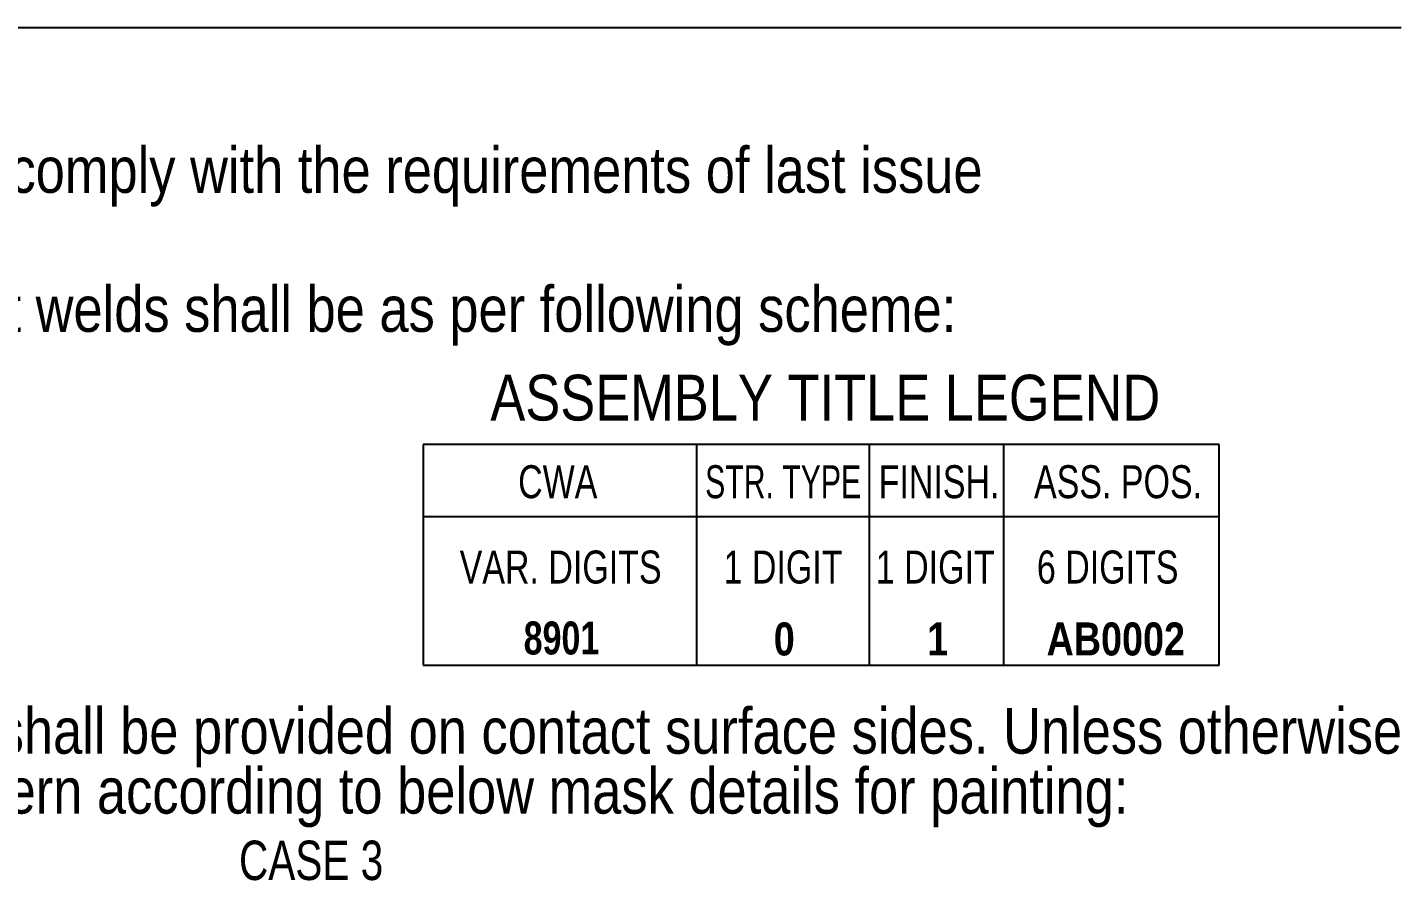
# Model space of a CAD drawing. Header units: millimetres. Extents: x -22 to 819, y -311 to 283.
# Drawn here: x 552.1 to 623.7, y -265.5 to -221 of the extents above; entities that cross this region are included whole.
import ezdxf

# ---------------------------------------------------------------- set-up
doc = ezdxf.new("R2010")
doc.units = ezdxf.units.MM
doc.styles.add('Arial Narrow', font='ARIALN.TTF', dxfattribs={"height": 0.2})
doc.styles.add('Arial Narrow Bold', font='ARIALNB.TTF', dxfattribs={"height": 0.2})

# ---------------------------------------------------------------- blocks, each defined once
blk = doc.blocks.new('0_TCM_4503_AIVD_AD_NOTE_BLOCK-43754868-16805')
at = {"color": 4, "linetype": 'Continuous'}
blk.add_line((508.747, -221.008), (623.747, -221.008), dxfattribs=at)
at = {"color": 7, "linetype": 'Continuous'}
for p, q in [((614.247, -242.758), (572.747, -242.758)), ((572.747, -242.758), (572.747, -254.258)), ((586.997, -242.758), (586.997, -254.258)), ((595.997, -242.758), (595.997, -254.258)), ((602.997, -242.758), (602.997, -254.258)), ((614.247, -254.258), (614.247, -242.758)), ((572.747, -246.508), (614.247, -246.508)), ((572.747, -254.258), (614.247, -254.258))]:
    blk.add_line(p, q, dxfattribs=at)
at = {"color": 7, "linetype": 'Continuous', "style": 'Arial Narrow'}
for s, p in [('1. Steel structure fabrication shall comply with the requirements of last issue', (509.997, -229.633)), ('2. Unless otherwise specified, fillet welds shall be as per following scheme:', (509.997, -236.883)), ('ASSEMBLY TITLE LEGEND', (576.247, -241.508)), ('3. Where required, masking area shall be provided on contact surface sides. Unless otherwise', (509.997, -258.883)), ('   specified, masking size and pattern according to below mask details for painting:', (509.997, -262.008))]:
    blk.add_text(s, height=2.38607, dxfattribs=at).set_placement(p)
for s, height, width, p in [('CWA', 1.718, 0.9, (577.697, -245.558)), ('STR. TYPE', 1.718, 0.8, (587.447, -245.558)), ('FINISH.', 1.718, 0.9, (596.497, -245.558)), ('ASS. POS.', 1.718, 0.9, (604.597, -245.558)), ('VAR. DIGITS', 1.71797, 0.9, (574.647, -250.008)), ('1 DIGIT', 1.718, 0.9, (588.41, -250.008)), ('1 DIGIT', 1.718, 0.9, (596.347, -250.008)), ('6 DIGITS', 1.718, 0.9, (604.747, -250.008)), ('CASE 3', 2.051, 0.9, (563.142, -265.47))]:
    blk.add_text(s, height=height, dxfattribs=dict(at, width=width)).set_placement(p)
at = {"color": 1, "linetype": 'Continuous', "style": 'Arial Narrow Bold', "width": 0.9}
blk.add_text('8901', height=1.718, dxfattribs=at).set_placement((577.986, -253.708))
at = {"color": 1, "linetype": 'Continuous', "style": 'Arial Narrow Bold'}
for s, p in [('0', (591.027, -253.758)), ('AB0002', (605.252, -253.758)), ('1', (599.027, -253.758))]:
    blk.add_text(s, height=1.718, dxfattribs=at).set_placement(p)

msp = doc.modelspace()

# ---------------------------------------------------------------- block references
msp.add_blockref('0_TCM_4503_AIVD_AD_NOTE_BLOCK-43754868-16805', (0, 0))

doc.saveas('drawing.dxf')
